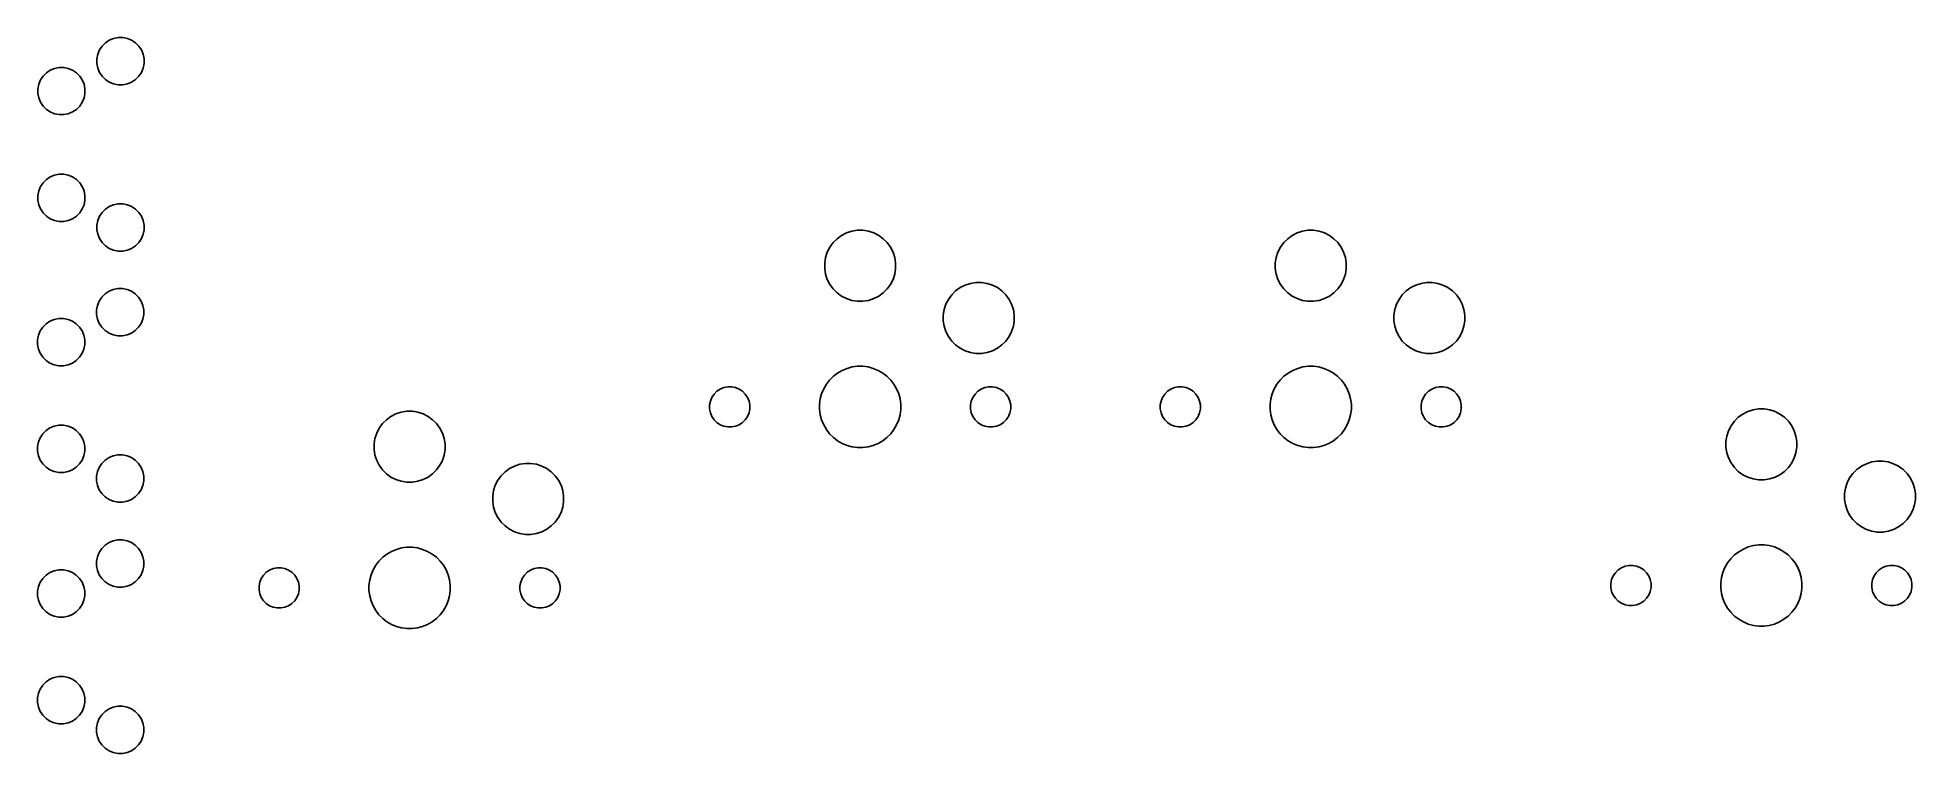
# Model space of a CAD drawing. Extents: x 166.5 to 245.7, y -101.9 to -71.7.
import ezdxf

# ---------------------------------------------------------------- set-up
doc = ezdxf.new("R2010")
doc.units = 0
doc.layers.add('BLACK', color=7, linetype='CONTINUOUS')

msp = doc.modelspace()

# ---------------------------------------------------------------- linework, layer by layer
at = {"layer": 'BLACK', "linetype": 'CONTINUOUS'}
for p, q in [((169.23699, -72.110607), (169.375607, -71.97199)), ((169.375607, -71.97199), (169.538603, -71.863079)), ((169.538603, -71.863079), (169.719715, -71.78806)), ((169.719715, -71.78806), (169.911983, -71.749815)), ((169.911983, -71.749815), (170.108017, -71.749815)), ((170.108017, -71.749815), (170.300285, -71.78806)), ((170.300285, -71.78806), (170.481397, -71.863079)), ((170.481397, -71.863079), (170.644393, -71.97199)), ((170.644393, -71.97199), (170.78301, -72.110607)), ((169.014815, -72.646983), (169.05306, -72.454715)), ((169.014815, -72.843017), (169.014815, -72.646983)), ((169.05306, -73.035285), (169.014815, -72.843017)), ((169.05306, -72.454715), (169.128079, -72.273603)), ((169.128079, -72.273603), (169.23699, -72.110607)), ((170.78301, -72.110607), (170.891921, -72.273603)), ((170.891921, -72.273603), (170.96694, -72.454715)), ((170.96694, -72.454715), (171.005185, -72.646983)), ((171.005185, -72.843017), (170.96694, -73.035285)), ((171.005185, -72.646983), (171.005185, -72.843017)), ((166.56306, -73.714715), (166.638079, -73.533603)), ((166.638079, -73.533603), (166.74699, -73.370607)), ((166.74699, -73.370607), (166.885607, -73.23199)), ((166.885607, -73.23199), (167.048603, -73.123079)), ((167.048603, -73.123079), (167.229715, -73.04806)), ((167.229715, -73.04806), (167.421983, -73.009815)), ((167.421983, -73.009815), (167.618017, -73.009815)), ((167.618017, -73.009815), (167.810285, -73.04806)), ((167.810285, -73.04806), (167.991397, -73.123079)), ((167.991397, -73.123079), (168.154393, -73.23199)), ((168.154393, -73.23199), (168.29301, -73.370607)), ((168.29301, -73.370607), (168.401921, -73.533603)), ((168.401921, -73.533603), (168.47694, -73.714715)), ((169.128079, -73.216397), (169.05306, -73.035285)), ((169.23699, -73.379393), (169.128079, -73.216397)), ((169.375607, -73.51801), (169.23699, -73.379393)), ((169.538603, -73.626921), (169.375607, -73.51801)), ((169.719715, -73.70194), (169.538603, -73.626921)), ((170.481397, -73.626921), (170.300285, -73.70194)), ((170.644393, -73.51801), (170.481397, -73.626921)), ((170.78301, -73.379393), (170.644393, -73.51801)), ((170.891921, -73.216397), (170.78301, -73.379393)), ((170.96694, -73.035285), (170.891921, -73.216397)), ((166.524815, -73.906983), (166.56306, -73.714715)), ((166.524815, -74.103017), (166.524815, -73.906983)), ((166.56306, -74.295285), (166.524815, -74.103017)), ((166.638079, -74.476397), (166.56306, -74.295285)), ((168.47694, -74.295285), (168.401921, -74.476397)), ((168.47694, -73.714715), (168.515185, -73.906983)), ((168.515185, -74.103017), (168.47694, -74.295285)), ((168.515185, -73.906983), (168.515185, -74.103017)), ((169.911983, -73.740185), (169.719715, -73.70194)), ((170.108017, -73.740185), (169.911983, -73.740185)), ((170.300285, -73.70194), (170.108017, -73.740185)), ((166.74699, -74.639393), (166.638079, -74.476397)), ((166.885607, -74.77801), (166.74699, -74.639393)), ((167.048603, -74.886921), (166.885607, -74.77801)), ((167.229715, -74.96194), (167.048603, -74.886921)), ((167.421983, -75.000185), (167.229715, -74.96194)), ((167.618017, -75.000185), (167.421983, -75.000185)), ((167.810285, -74.96194), (167.618017, -75.000185)), ((167.991397, -74.886921), (167.810285, -74.96194)), ((168.154393, -74.77801), (167.991397, -74.886921)), ((168.29301, -74.639393), (168.154393, -74.77801)), ((168.401921, -74.476397), (168.29301, -74.639393)), ((167.048603, -77.623079), (167.229715, -77.54806)), ((167.229715, -77.54806), (167.421983, -77.509815)), ((167.421983, -77.509815), (167.618017, -77.509815)), ((167.618017, -77.509815), (167.810285, -77.54806)), ((167.810285, -77.54806), (167.991397, -77.623079)), ((166.524815, -78.406983), (166.56306, -78.214715)), ((166.56306, -78.214715), (166.638079, -78.033603)), ((166.638079, -78.033603), (166.74699, -77.870607)), ((166.74699, -77.870607), (166.885607, -77.73199)), ((166.885607, -77.73199), (167.048603, -77.623079)), ((167.991397, -77.623079), (168.154393, -77.73199)), ((168.154393, -77.73199), (168.29301, -77.870607)), ((168.29301, -77.870607), (168.401921, -78.033603)), ((168.401921, -78.033603), (168.47694, -78.214715)), ((168.47694, -78.214715), (168.515185, -78.406983)), ((166.524815, -78.603017), (166.524815, -78.406983)), ((166.56306, -78.795285), (166.524815, -78.603017)), ((166.638079, -78.976397), (166.56306, -78.795285)), ((166.74699, -79.139393), (166.638079, -78.976397)), ((166.885607, -79.27801), (166.74699, -79.139393)), ((168.29301, -79.139393), (168.154393, -79.27801)), ((168.401921, -78.976397), (168.29301, -79.139393)), ((168.47694, -78.795285), (168.401921, -78.976397)), ((168.515185, -78.603017), (168.47694, -78.795285)), ((168.515185, -78.406983), (168.515185, -78.603017)), ((169.128079, -79.283603), (169.23699, -79.120607)), ((169.23699, -79.120607), (169.375607, -78.98199)), ((169.375607, -78.98199), (169.538603, -78.873079)), ((169.538603, -78.873079), (169.719715, -78.79806)), ((169.719715, -78.79806), (169.911983, -78.759815)), ((169.911983, -78.759815), (170.108017, -78.759815)), ((170.108017, -78.759815), (170.300285, -78.79806)), ((170.300285, -78.79806), (170.481397, -78.873079)), ((170.481397, -78.873079), (170.644393, -78.98199)), ((170.644393, -78.98199), (170.78301, -79.120607)), ((170.78301, -79.120607), (170.891921, -79.283603)), ((167.048603, -79.386921), (166.885607, -79.27801)), ((167.229715, -79.46194), (167.048603, -79.386921)), ((167.421983, -79.500185), (167.229715, -79.46194)), ((167.618017, -79.500185), (167.421983, -79.500185)), ((167.810285, -79.46194), (167.618017, -79.500185)), ((167.991397, -79.386921), (167.810285, -79.46194)), ((168.154393, -79.27801), (167.991397, -79.386921)), ((169.014815, -79.656983), (169.05306, -79.464715)), ((169.014815, -79.853017), (169.014815, -79.656983)), ((169.05306, -80.045285), (169.014815, -79.853017)), ((169.05306, -79.464715), (169.128079, -79.283603)), ((170.891921, -79.283603), (170.96694, -79.464715)), ((170.96694, -79.464715), (171.005185, -79.656983)), ((171.005185, -79.853017), (170.96694, -80.045285)), ((171.005185, -79.656983), (171.005185, -79.853017)), ((200.625975, -79.984181), (200.849832, -79.911445)), ((200.849832, -79.911445), (201.082311, -79.874624)), ((201.082311, -79.874624), (201.317689, -79.874624)), ((201.317689, -79.874624), (201.550168, -79.911445)), ((201.550168, -79.911445), (201.774025, -79.984181)), ((219.625975, -79.984181), (219.849832, -79.911445)), ((219.849832, -79.911445), (220.082311, -79.874624)), ((220.082311, -79.874624), (220.317689, -79.874624)), ((220.317689, -79.874624), (220.550168, -79.911445)), ((220.550168, -79.911445), (220.774025, -79.984181)), ((169.128079, -80.226397), (169.05306, -80.045285)), ((169.23699, -80.389393), (169.128079, -80.226397)), ((169.375607, -80.52801), (169.23699, -80.389393)), ((169.538603, -80.636921), (169.375607, -80.52801)), ((169.719715, -80.71194), (169.538603, -80.636921)), ((169.911983, -80.750185), (169.719715, -80.71194)), ((170.108017, -80.750185), (169.911983, -80.750185)), ((170.300285, -80.71194), (170.108017, -80.750185)), ((170.481397, -80.636921), (170.300285, -80.71194)), ((170.644393, -80.52801), (170.481397, -80.636921)), ((170.78301, -80.389393), (170.644393, -80.52801)), ((170.891921, -80.226397), (170.78301, -80.389393)), ((170.96694, -80.045285), (170.891921, -80.226397)), ((199.814181, -80.795975), (199.92104, -80.586252)), ((199.92104, -80.586252), (200.059391, -80.395828)), ((200.059391, -80.395828), (200.225828, -80.229391)), ((200.225828, -80.229391), (200.416252, -80.09104)), ((200.416252, -80.09104), (200.625975, -79.984181)), ((201.774025, -79.984181), (201.983748, -80.09104)), ((201.983748, -80.09104), (202.174172, -80.229391)), ((202.174172, -80.229391), (202.340609, -80.395828)), ((202.340609, -80.395828), (202.47896, -80.586252)), ((202.47896, -80.586252), (202.585819, -80.795975)), ((218.814181, -80.795975), (218.92104, -80.586252)), ((218.92104, -80.586252), (219.059391, -80.395828)), ((219.059391, -80.395828), (219.225828, -80.229391)), ((219.225828, -80.229391), (219.416252, -80.09104)), ((219.416252, -80.09104), (219.625975, -79.984181)), ((220.774025, -79.984181), (220.983748, -80.09104)), ((220.983748, -80.09104), (221.174172, -80.229391)), ((221.174172, -80.229391), (221.340609, -80.395828)), ((221.340609, -80.395828), (221.47896, -80.586252)), ((221.47896, -80.586252), (221.585819, -80.795975)), ((199.704624, -81.252311), (199.741445, -81.019832)), ((199.704624, -81.487689), (199.704624, -81.252311)), ((199.741445, -81.720168), (199.704624, -81.487689)), ((199.741445, -81.019832), (199.814181, -80.795975)), ((202.585819, -80.795975), (202.658555, -81.019832)), ((202.658555, -81.019832), (202.695376, -81.252311)), ((202.695376, -81.487689), (202.658555, -81.720168)), ((202.695376, -81.252311), (202.695376, -81.487689)), ((218.704624, -81.252311), (218.741445, -81.019832)), ((218.704624, -81.487689), (218.704624, -81.252311)), ((218.741445, -81.720168), (218.704624, -81.487689)), ((218.741445, -81.019832), (218.814181, -80.795975)), ((221.585819, -80.795975), (221.658555, -81.019832)), ((221.658555, -81.019832), (221.695376, -81.252311)), ((221.695376, -81.487689), (221.658555, -81.720168)), ((221.695376, -81.252311), (221.695376, -81.487689)), ((169.709715, -82.37306), (169.901983, -82.334815)), ((169.901983, -82.334815), (170.098017, -82.334815)), ((170.098017, -82.334815), (170.290285, -82.37306)), ((199.814181, -81.944025), (199.741445, -81.720168)), ((199.92104, -82.153748), (199.814181, -81.944025)), ((200.059391, -82.344172), (199.92104, -82.153748)), ((200.225828, -82.510609), (200.059391, -82.344172)), ((202.340609, -82.344172), (202.174172, -82.510609)), ((202.47896, -82.153748), (202.340609, -82.344172)), ((202.585819, -81.944025), (202.47896, -82.153748)), ((202.658555, -81.720168), (202.585819, -81.944025)), ((205.225828, -82.429391), (205.416252, -82.29104)), ((205.416252, -82.29104), (205.625975, -82.184181)), ((205.625975, -82.184181), (205.849832, -82.111445)), ((205.849832, -82.111445), (206.082311, -82.074624)), ((206.082311, -82.074624), (206.317689, -82.074624)), ((206.317689, -82.074624), (206.550168, -82.111445)), ((206.550168, -82.111445), (206.774025, -82.184181)), ((206.774025, -82.184181), (206.983748, -82.29104)), ((206.983748, -82.29104), (207.174172, -82.429391)), ((218.814181, -81.944025), (218.741445, -81.720168)), ((218.92104, -82.153748), (218.814181, -81.944025)), ((219.059391, -82.344172), (218.92104, -82.153748)), ((219.225828, -82.510609), (219.059391, -82.344172)), ((221.340609, -82.344172), (221.174172, -82.510609)), ((221.47896, -82.153748), (221.340609, -82.344172)), ((221.585819, -81.944025), (221.47896, -82.153748)), ((221.658555, -81.720168), (221.585819, -81.944025)), ((224.225828, -82.429391), (224.416252, -82.29104)), ((224.416252, -82.29104), (224.625975, -82.184181)), ((224.625975, -82.184181), (224.849832, -82.111445)), ((224.849832, -82.111445), (225.082311, -82.074624)), ((225.082311, -82.074624), (225.317689, -82.074624)), ((225.317689, -82.074624), (225.550168, -82.111445)), ((225.550168, -82.111445), (225.774025, -82.184181)), ((225.774025, -82.184181), (225.983748, -82.29104)), ((225.983748, -82.29104), (226.174172, -82.429391)), ((169.004815, -83.231983), (169.04306, -83.039715)), ((169.04306, -83.039715), (169.118079, -82.858603)), ((169.118079, -82.858603), (169.22699, -82.695607)), ((169.22699, -82.695607), (169.365607, -82.55699)), ((169.365607, -82.55699), (169.528603, -82.448079)), ((169.528603, -82.448079), (169.709715, -82.37306)), ((170.290285, -82.37306), (170.471397, -82.448079)), ((170.471397, -82.448079), (170.634393, -82.55699)), ((170.634393, -82.55699), (170.77301, -82.695607)), ((170.77301, -82.695607), (170.881921, -82.858603)), ((170.881921, -82.858603), (170.95694, -83.039715)), ((170.95694, -83.039715), (170.995185, -83.231983)), ((200.416252, -82.64896), (200.225828, -82.510609)), ((200.625975, -82.755819), (200.416252, -82.64896)), ((200.849832, -82.828555), (200.625975, -82.755819)), ((201.082311, -82.865376), (200.849832, -82.828555)), ((201.317689, -82.865376), (201.082311, -82.865376)), ((201.550168, -82.828555), (201.317689, -82.865376)), ((201.774025, -82.755819), (201.550168, -82.828555)), ((201.983748, -82.64896), (201.774025, -82.755819)), ((202.174172, -82.510609), (201.983748, -82.64896)), ((204.741445, -83.219832), (204.814181, -82.995975)), ((204.814181, -82.995975), (204.92104, -82.786252)), ((204.92104, -82.786252), (205.059391, -82.595828)), ((205.059391, -82.595828), (205.225828, -82.429391)), ((207.174172, -82.429391), (207.340609, -82.595828)), ((207.340609, -82.595828), (207.47896, -82.786252)), ((207.47896, -82.786252), (207.585819, -82.995975)), ((207.585819, -82.995975), (207.658555, -83.219832)), ((219.416252, -82.64896), (219.225828, -82.510609)), ((219.625975, -82.755819), (219.416252, -82.64896)), ((219.849832, -82.828555), (219.625975, -82.755819)), ((220.082311, -82.865376), (219.849832, -82.828555)), ((220.317689, -82.865376), (220.082311, -82.865376)), ((220.550168, -82.828555), (220.317689, -82.865376)), ((220.774025, -82.755819), (220.550168, -82.828555)), ((220.983748, -82.64896), (220.774025, -82.755819)), ((221.174172, -82.510609), (220.983748, -82.64896)), ((223.741445, -83.219832), (223.814181, -82.995975)), ((223.814181, -82.995975), (223.92104, -82.786252)), ((223.92104, -82.786252), (224.059391, -82.595828)), ((224.059391, -82.595828), (224.225828, -82.429391)), ((226.174172, -82.429391), (226.340609, -82.595828)), ((226.340609, -82.595828), (226.47896, -82.786252)), ((226.47896, -82.786252), (226.585819, -82.995975)), ((226.585819, -82.995975), (226.658555, -83.219832)), ((166.73699, -83.955607), (166.875607, -83.81699)), ((166.875607, -83.81699), (167.038603, -83.708079)), ((167.038603, -83.708079), (167.219715, -83.63306)), ((167.219715, -83.63306), (167.411983, -83.594815)), ((167.411983, -83.594815), (167.608017, -83.594815)), ((167.608017, -83.594815), (167.800285, -83.63306)), ((167.800285, -83.63306), (167.981397, -83.708079)), ((167.981397, -83.708079), (168.144393, -83.81699)), ((168.144393, -83.81699), (168.28301, -83.955607)), ((169.004815, -83.428017), (169.004815, -83.231983)), ((169.04306, -83.620285), (169.004815, -83.428017)), ((169.118079, -83.801397), (169.04306, -83.620285)), ((169.22699, -83.964393), (169.118079, -83.801397)), ((170.881921, -83.801397), (170.77301, -83.964393)), ((170.95694, -83.620285), (170.881921, -83.801397)), ((170.995185, -83.428017), (170.95694, -83.620285)), ((170.995185, -83.231983), (170.995185, -83.428017)), ((204.704624, -83.452311), (204.741445, -83.219832)), ((204.704624, -83.687689), (204.704624, -83.452311)), ((204.741445, -83.920168), (204.704624, -83.687689)), ((204.814181, -84.144025), (204.741445, -83.920168)), ((207.658555, -83.920168), (207.585819, -84.144025)), ((207.658555, -83.219832), (207.695376, -83.452311)), ((207.695376, -83.687689), (207.658555, -83.920168)), ((207.695376, -83.452311), (207.695376, -83.687689)), ((223.704624, -83.452311), (223.741445, -83.219832)), ((223.704624, -83.687689), (223.704624, -83.452311)), ((223.741445, -83.920168), (223.704624, -83.687689)), ((223.814181, -84.144025), (223.741445, -83.920168)), ((226.658555, -83.920168), (226.585819, -84.144025)), ((226.658555, -83.219832), (226.695376, -83.452311)), ((226.695376, -83.687689), (226.658555, -83.920168)), ((226.695376, -83.452311), (226.695376, -83.687689)), ((166.514815, -84.491983), (166.55306, -84.299715)), ((166.514815, -84.688017), (166.514815, -84.491983)), ((166.55306, -84.880285), (166.514815, -84.688017)), ((166.55306, -84.299715), (166.628079, -84.118603)), ((166.628079, -84.118603), (166.73699, -83.955607)), ((168.28301, -83.955607), (168.391921, -84.118603)), ((168.391921, -84.118603), (168.46694, -84.299715)), ((168.46694, -84.299715), (168.505185, -84.491983)), ((168.505185, -84.688017), (168.46694, -84.880285)), ((168.505185, -84.491983), (168.505185, -84.688017)), ((169.365607, -84.10301), (169.22699, -83.964393)), ((169.528603, -84.211921), (169.365607, -84.10301)), ((169.709715, -84.28694), (169.528603, -84.211921)), ((169.901983, -84.325185), (169.709715, -84.28694)), ((170.098017, -84.325185), (169.901983, -84.325185)), ((170.290285, -84.28694), (170.098017, -84.325185)), ((170.471397, -84.211921), (170.290285, -84.28694)), ((170.634393, -84.10301), (170.471397, -84.211921)), ((170.77301, -83.964393), (170.634393, -84.10301)), ((204.92104, -84.353748), (204.814181, -84.144025)), ((205.059391, -84.544172), (204.92104, -84.353748)), ((205.225828, -84.710609), (205.059391, -84.544172)), ((205.416252, -84.84896), (205.225828, -84.710609)), ((207.174172, -84.710609), (206.983748, -84.84896)), ((207.340609, -84.544172), (207.174172, -84.710609)), ((207.47896, -84.353748), (207.340609, -84.544172)), ((207.585819, -84.144025), (207.47896, -84.353748)), ((223.92104, -84.353748), (223.814181, -84.144025)), ((224.059391, -84.544172), (223.92104, -84.353748)), ((224.225828, -84.710609), (224.059391, -84.544172)), ((224.416252, -84.84896), (224.225828, -84.710609)), ((226.174172, -84.710609), (225.983748, -84.84896)), ((226.340609, -84.544172), (226.174172, -84.710609)), ((226.47896, -84.353748), (226.340609, -84.544172)), ((226.585819, -84.144025), (226.47896, -84.353748)), ((166.628079, -85.061397), (166.55306, -84.880285)), ((166.73699, -85.224393), (166.628079, -85.061397)), ((166.875607, -85.36301), (166.73699, -85.224393)), ((167.038603, -85.471921), (166.875607, -85.36301)), ((167.219715, -85.54694), (167.038603, -85.471921)), ((167.981397, -85.471921), (167.800285, -85.54694)), ((168.144393, -85.36301), (167.981397, -85.471921)), ((168.28301, -85.224393), (168.144393, -85.36301)), ((168.391921, -85.061397), (168.28301, -85.224393)), ((168.46694, -84.880285), (168.391921, -85.061397)), ((205.625975, -84.955819), (205.416252, -84.84896)), ((205.849832, -85.028555), (205.625975, -84.955819)), ((206.082311, -85.065376), (205.849832, -85.028555)), ((206.317689, -85.065376), (206.082311, -85.065376)), ((206.550168, -85.028555), (206.317689, -85.065376)), ((206.774025, -84.955819), (206.550168, -85.028555)), ((206.983748, -84.84896), (206.774025, -84.955819)), ((224.625975, -84.955819), (224.416252, -84.84896)), ((224.849832, -85.028555), (224.625975, -84.955819)), ((225.082311, -85.065376), (224.849832, -85.028555)), ((225.317689, -85.065376), (225.082311, -85.065376)), ((225.550168, -85.028555), (225.317689, -85.065376)), ((225.774025, -84.955819), (225.550168, -85.028555)), ((225.983748, -84.84896), (225.774025, -84.955819)), ((167.411983, -85.585185), (167.219715, -85.54694)), ((167.608017, -85.585185), (167.411983, -85.585185)), ((167.800285, -85.54694), (167.608017, -85.585185)), ((199.774445, -86.367475), (199.910971, -86.189552)), ((199.910971, -86.189552), (200.069552, -86.030971)), ((200.069552, -86.030971), (200.247475, -85.894445)), ((200.247475, -85.894445), (200.441696, -85.782312)), ((200.441696, -85.782312), (200.648892, -85.696488)), ((200.648892, -85.696488), (200.865518, -85.638444)), ((200.865518, -85.638444), (201.087866, -85.609171)), ((201.087866, -85.609171), (201.312134, -85.609171)), ((201.312134, -85.609171), (201.534482, -85.638444)), ((201.534482, -85.638444), (201.751108, -85.696488)), ((201.751108, -85.696488), (201.958304, -85.782312)), ((201.958304, -85.782312), (202.152525, -85.894445)), ((202.152525, -85.894445), (202.330448, -86.030971)), ((202.330448, -86.030971), (202.489029, -86.189552)), ((202.489029, -86.189552), (202.625555, -86.367475)), ((218.774445, -86.367475), (218.910971, -86.189552)), ((218.910971, -86.189552), (219.069552, -86.030971)), ((219.069552, -86.030971), (219.247475, -85.894445)), ((219.247475, -85.894445), (219.441696, -85.782312)), ((219.441696, -85.782312), (219.648892, -85.696488)), ((219.648892, -85.696488), (219.865518, -85.638444)), ((219.865518, -85.638444), (220.087866, -85.609171)), ((220.087866, -85.609171), (220.312134, -85.609171)), ((220.312134, -85.609171), (220.534482, -85.638444)), ((220.534482, -85.638444), (220.751108, -85.696488)), ((220.751108, -85.696488), (220.958304, -85.782312)), ((220.958304, -85.782312), (221.152525, -85.894445)), ((221.152525, -85.894445), (221.330448, -86.030971)), ((221.330448, -86.030971), (221.489029, -86.189552)), ((221.489029, -86.189552), (221.625555, -86.367475)), ((194.853197, -87.236597), (194.885739, -87.072997)), ((194.885739, -87.072997), (194.949573, -86.918889)), ((194.949573, -86.918889), (195.042245, -86.780195)), ((195.042245, -86.780195), (195.160195, -86.662245)), ((195.160195, -86.662245), (195.298889, -86.569573)), ((195.298889, -86.569573), (195.452997, -86.505739)), ((195.452997, -86.505739), (195.616597, -86.473197)), ((195.616597, -86.473197), (195.783403, -86.473197)), ((195.783403, -86.473197), (195.947003, -86.505739)), ((195.947003, -86.505739), (196.101111, -86.569573)), ((196.101111, -86.569573), (196.239805, -86.662245)), ((196.239805, -86.662245), (196.357755, -86.780195)), ((196.357755, -86.780195), (196.450427, -86.918889)), ((196.450427, -86.918889), (196.514261, -87.072997)), ((196.514261, -87.072997), (196.546803, -87.236597)), ((199.489171, -87.207866), (199.518444, -86.985518)), ((199.518444, -86.985518), (199.576488, -86.768892)), ((199.576488, -86.768892), (199.662312, -86.561696)), ((199.662312, -86.561696), (199.774445, -86.367475)), ((202.625555, -86.367475), (202.737688, -86.561696)), ((202.737688, -86.561696), (202.823512, -86.768892)), ((202.823512, -86.768892), (202.881556, -86.985518)), ((202.881556, -86.985518), (202.910829, -87.207866)), ((205.853197, -87.236597), (205.885739, -87.072997)), ((205.885739, -87.072997), (205.949573, -86.918889)), ((205.949573, -86.918889), (206.042245, -86.780195)), ((206.042245, -86.780195), (206.160195, -86.662245)), ((206.160195, -86.662245), (206.298889, -86.569573)), ((206.298889, -86.569573), (206.452997, -86.505739)), ((206.452997, -86.505739), (206.616597, -86.473197)), ((206.616597, -86.473197), (206.783403, -86.473197)), ((206.783403, -86.473197), (206.947003, -86.505739)), ((206.947003, -86.505739), (207.101111, -86.569573)), ((207.101111, -86.569573), (207.239805, -86.662245)), ((207.239805, -86.662245), (207.357755, -86.780195)), ((207.357755, -86.780195), (207.450427, -86.918889)), ((207.450427, -86.918889), (207.514261, -87.072997)), ((207.514261, -87.072997), (207.546803, -87.236597)), ((213.853197, -87.236597), (213.885739, -87.072997)), ((213.885739, -87.072997), (213.949573, -86.918889)), ((213.949573, -86.918889), (214.042245, -86.780195)), ((214.042245, -86.780195), (214.160195, -86.662245)), ((214.160195, -86.662245), (214.298889, -86.569573)), ((214.298889, -86.569573), (214.452997, -86.505739)), ((214.452997, -86.505739), (214.616597, -86.473197)), ((214.616597, -86.473197), (214.783403, -86.473197)), ((214.783403, -86.473197), (214.947003, -86.505739)), ((214.947003, -86.505739), (215.101111, -86.569573)), ((215.101111, -86.569573), (215.239805, -86.662245)), ((215.239805, -86.662245), (215.357755, -86.780195)), ((215.357755, -86.780195), (215.450427, -86.918889)), ((215.450427, -86.918889), (215.514261, -87.072997)), ((215.514261, -87.072997), (215.546803, -87.236597)), ((218.489171, -87.207866), (218.518444, -86.985518)), ((218.518444, -86.985518), (218.576488, -86.768892)), ((218.576488, -86.768892), (218.662312, -86.561696)), ((218.662312, -86.561696), (218.774445, -86.367475)), ((221.625555, -86.367475), (221.737688, -86.561696)), ((221.737688, -86.561696), (221.823512, -86.768892)), ((221.823512, -86.768892), (221.881556, -86.985518)), ((221.881556, -86.985518), (221.910829, -87.207866)), ((224.853197, -87.236597), (224.885739, -87.072997)), ((224.885739, -87.072997), (224.949573, -86.918889)), ((224.949573, -86.918889), (225.042245, -86.780195)), ((225.042245, -86.780195), (225.160195, -86.662245)), ((225.160195, -86.662245), (225.298889, -86.569573)), ((225.298889, -86.569573), (225.452997, -86.505739)), ((225.452997, -86.505739), (225.616597, -86.473197)), ((225.616597, -86.473197), (225.783403, -86.473197)), ((225.783403, -86.473197), (225.947003, -86.505739)), ((225.947003, -86.505739), (226.101111, -86.569573)), ((226.101111, -86.569573), (226.239805, -86.662245)), ((226.239805, -86.662245), (226.357755, -86.780195)), ((226.357755, -86.780195), (226.450427, -86.918889)), ((226.450427, -86.918889), (226.514261, -87.072997)), ((226.514261, -87.072997), (226.546803, -87.236597)), ((181.059391, -88.025828), (181.225828, -87.859391)), ((181.225828, -87.859391), (181.416252, -87.72104)), ((181.416252, -87.72104), (181.625975, -87.614181)), ((181.625975, -87.614181), (181.849832, -87.541445)), ((181.849832, -87.541445), (182.082311, -87.504624)), ((182.082311, -87.504624), (182.317689, -87.504624)), ((182.317689, -87.504624), (182.550168, -87.541445)), ((182.550168, -87.541445), (182.774025, -87.614181)), ((182.774025, -87.614181), (182.983748, -87.72104)), ((182.983748, -87.72104), (183.174172, -87.859391)), ((183.174172, -87.859391), (183.340609, -88.025828)), ((194.853197, -87.403403), (194.853197, -87.236597)), ((194.885739, -87.567003), (194.853197, -87.403403)), ((194.949573, -87.721111), (194.885739, -87.567003)), ((195.042245, -87.859805), (194.949573, -87.721111)), ((195.160195, -87.977755), (195.042245, -87.859805)), ((196.357755, -87.859805), (196.239805, -87.977755)), ((196.450427, -87.721111), (196.357755, -87.859805)), ((196.514261, -87.567003), (196.450427, -87.721111)), ((196.546803, -87.403403), (196.514261, -87.567003)), ((196.546803, -87.236597), (196.546803, -87.403403)), ((199.489171, -87.432134), (199.489171, -87.207866)), ((199.518444, -87.654482), (199.489171, -87.432134)), ((199.576488, -87.871108), (199.518444, -87.654482)), ((199.662312, -88.078304), (199.576488, -87.871108)), ((202.823512, -87.871108), (202.737688, -88.078304)), ((202.881556, -87.654482), (202.823512, -87.871108)), ((202.910829, -87.432134), (202.881556, -87.654482)), ((202.910829, -87.207866), (202.910829, -87.432134)), ((205.853197, -87.403403), (205.853197, -87.236597)), ((205.885739, -87.567003), (205.853197, -87.403403)), ((205.949573, -87.721111), (205.885739, -87.567003)), ((206.042245, -87.859805), (205.949573, -87.721111)), ((206.160195, -87.977755), (206.042245, -87.859805)), ((207.357755, -87.859805), (207.239805, -87.977755)), ((207.450427, -87.721111), (207.357755, -87.859805)), ((207.514261, -87.567003), (207.450427, -87.721111)), ((207.546803, -87.403403), (207.514261, -87.567003)), ((207.546803, -87.236597), (207.546803, -87.403403)), ((213.853197, -87.403403), (213.853197, -87.236597)), ((213.885739, -87.567003), (213.853197, -87.403403)), ((213.949573, -87.721111), (213.885739, -87.567003)), ((214.042245, -87.859805), (213.949573, -87.721111)), ((214.160195, -87.977755), (214.042245, -87.859805)), ((215.357755, -87.859805), (215.239805, -87.977755)), ((215.450427, -87.721111), (215.357755, -87.859805)), ((215.514261, -87.567003), (215.450427, -87.721111)), ((215.546803, -87.403403), (215.514261, -87.567003)), ((215.546803, -87.236597), (215.546803, -87.403403)), ((218.489171, -87.432134), (218.489171, -87.207866)), ((218.518444, -87.654482), (218.489171, -87.432134)), ((218.576488, -87.871108), (218.518444, -87.654482)), ((218.662312, -88.078304), (218.576488, -87.871108)), ((221.823512, -87.871108), (221.737688, -88.078304)), ((221.881556, -87.654482), (221.823512, -87.871108)), ((221.910829, -87.432134), (221.881556, -87.654482)), ((221.910829, -87.207866), (221.910829, -87.432134)), ((224.853197, -87.403403), (224.853197, -87.236597)), ((224.885739, -87.567003), (224.853197, -87.403403)), ((224.949573, -87.721111), (224.885739, -87.567003)), ((225.042245, -87.859805), (224.949573, -87.721111)), ((225.160195, -87.977755), (225.042245, -87.859805)), ((226.357755, -87.859805), (226.239805, -87.977755)), ((226.450427, -87.721111), (226.357755, -87.859805)), ((226.514261, -87.567003), (226.450427, -87.721111)), ((226.546803, -87.403403), (226.514261, -87.567003)), ((226.546803, -87.236597), (226.546803, -87.403403)), ((238.059391, -87.925828), (238.225828, -87.759391)), ((238.225828, -87.759391), (238.416252, -87.62104)), ((238.416252, -87.62104), (238.625975, -87.514181)), ((238.625975, -87.514181), (238.849832, -87.441445)), ((238.849832, -87.441445), (239.082311, -87.404624)), ((239.082311, -87.404624), (239.317689, -87.404624)), ((239.317689, -87.404624), (239.550168, -87.441445)), ((239.550168, -87.441445), (239.774025, -87.514181)), ((239.774025, -87.514181), (239.983748, -87.62104)), ((239.983748, -87.62104), (240.174172, -87.759391)), ((240.174172, -87.759391), (240.340609, -87.925828)), ((166.55306, -88.799715), (166.628079, -88.618603)), ((166.628079, -88.618603), (166.73699, -88.455607)), ((166.73699, -88.455607), (166.875607, -88.31699)), ((166.875607, -88.31699), (167.038603, -88.208079)), ((167.038603, -88.208079), (167.219715, -88.13306)), ((167.219715, -88.13306), (167.411983, -88.094815)), ((167.411983, -88.094815), (167.608017, -88.094815)), ((167.608017, -88.094815), (167.800285, -88.13306)), ((167.800285, -88.13306), (167.981397, -88.208079)), ((167.981397, -88.208079), (168.144393, -88.31699)), ((168.144393, -88.31699), (168.28301, -88.455607)), ((168.28301, -88.455607), (168.391921, -88.618603)), ((168.391921, -88.618603), (168.46694, -88.799715)), ((180.704624, -88.882311), (180.741445, -88.649832)), ((180.741445, -88.649832), (180.814181, -88.425975)), ((180.814181, -88.425975), (180.92104, -88.216252)), ((180.92104, -88.216252), (181.059391, -88.025828)), ((183.340609, -88.025828), (183.47896, -88.216252)), ((183.47896, -88.216252), (183.585819, -88.425975)), ((183.585819, -88.425975), (183.658555, -88.649832)), ((183.658555, -88.649832), (183.695376, -88.882311)), ((195.298889, -88.070427), (195.160195, -87.977755)), ((195.452997, -88.134261), (195.298889, -88.070427)), ((195.616597, -88.166803), (195.452997, -88.134261)), ((195.783403, -88.166803), (195.616597, -88.166803)), ((195.947003, -88.134261), (195.783403, -88.166803)), ((196.101111, -88.070427), (195.947003, -88.134261)), ((196.239805, -87.977755), (196.101111, -88.070427)), ((199.774445, -88.272525), (199.662312, -88.078304)), ((199.910971, -88.450448), (199.774445, -88.272525)), ((200.069552, -88.609029), (199.910971, -88.450448)), ((200.247475, -88.745555), (200.069552, -88.609029)), ((202.330448, -88.609029), (202.152525, -88.745555)), ((202.489029, -88.450448), (202.330448, -88.609029)), ((202.625555, -88.272525), (202.489029, -88.450448)), ((202.737688, -88.078304), (202.625555, -88.272525)), ((206.298889, -88.070427), (206.160195, -87.977755)), ((206.452997, -88.134261), (206.298889, -88.070427)), ((206.616597, -88.166803), (206.452997, -88.134261)), ((206.783403, -88.166803), (206.616597, -88.166803)), ((206.947003, -88.134261), (206.783403, -88.166803)), ((207.101111, -88.070427), (206.947003, -88.134261)), ((207.239805, -87.977755), (207.101111, -88.070427)), ((214.298889, -88.070427), (214.160195, -87.977755)), ((214.452997, -88.134261), (214.298889, -88.070427)), ((214.616597, -88.166803), (214.452997, -88.134261)), ((214.783403, -88.166803), (214.616597, -88.166803)), ((214.947003, -88.134261), (214.783403, -88.166803)), ((215.101111, -88.070427), (214.947003, -88.134261)), ((215.239805, -87.977755), (215.101111, -88.070427)), ((218.774445, -88.272525), (218.662312, -88.078304)), ((218.910971, -88.450448), (218.774445, -88.272525)), ((219.069552, -88.609029), (218.910971, -88.450448)), ((219.247475, -88.745555), (219.069552, -88.609029)), ((221.330448, -88.609029), (221.152525, -88.745555)), ((221.489029, -88.450448), (221.330448, -88.609029)), ((221.625555, -88.272525), (221.489029, -88.450448)), ((221.737688, -88.078304), (221.625555, -88.272525)), ((225.298889, -88.070427), (225.160195, -87.977755)), ((225.452997, -88.134261), (225.298889, -88.070427)), ((225.616597, -88.166803), (225.452997, -88.134261)), ((225.783403, -88.166803), (225.616597, -88.166803)), ((225.947003, -88.134261), (225.783403, -88.166803)), ((226.101111, -88.070427), (225.947003, -88.134261)), ((226.239805, -87.977755), (226.101111, -88.070427)), ((237.704624, -88.782311), (237.741445, -88.549832)), ((237.741445, -88.549832), (237.814181, -88.325975)), ((237.814181, -88.325975), (237.92104, -88.116252)), ((237.92104, -88.116252), (238.059391, -87.925828)), ((240.340609, -87.925828), (240.47896, -88.116252)), ((240.47896, -88.116252), (240.585819, -88.325975)), ((240.585819, -88.325975), (240.658555, -88.549832)), ((240.658555, -88.549832), (240.695376, -88.782311)), ((166.514815, -88.991983), (166.55306, -88.799715)), ((166.514815, -89.188017), (166.514815, -88.991983)), ((166.55306, -89.380285), (166.514815, -89.188017)), ((166.628079, -89.561397), (166.55306, -89.380285)), ((168.46694, -89.380285), (168.391921, -89.561397)), ((168.46694, -88.799715), (168.505185, -88.991983)), ((168.505185, -89.188017), (168.46694, -89.380285)), ((168.505185, -88.991983), (168.505185, -89.188017)), ((169.365607, -89.56699), (169.528603, -89.458079)), ((169.528603, -89.458079), (169.709715, -89.38306)), ((169.709715, -89.38306), (169.901983, -89.344815)), ((169.901983, -89.344815), (170.098017, -89.344815)), ((170.098017, -89.344815), (170.290285, -89.38306)), ((170.290285, -89.38306), (170.471397, -89.458079)), ((170.471397, -89.458079), (170.634393, -89.56699)), ((180.704624, -89.117689), (180.704624, -88.882311)), ((180.741445, -89.350168), (180.704624, -89.117689)), ((180.814181, -89.574025), (180.741445, -89.350168)), ((183.658555, -89.350168), (183.585819, -89.574025)), ((183.695376, -89.117689), (183.658555, -89.350168)), ((183.695376, -88.882311), (183.695376, -89.117689)), ((200.441696, -88.857688), (200.247475, -88.745555)), ((200.648892, -88.943512), (200.441696, -88.857688)), ((200.865518, -89.001556), (200.648892, -88.943512)), ((201.087866, -89.030829), (200.865518, -89.001556)), ((201.312134, -89.030829), (201.087866, -89.030829)), ((201.534482, -89.001556), (201.312134, -89.030829)), ((201.751108, -88.943512), (201.534482, -89.001556)), ((201.958304, -88.857688), (201.751108, -88.943512)), ((202.152525, -88.745555), (201.958304, -88.857688)), ((219.441696, -88.857688), (219.247475, -88.745555)), ((219.648892, -88.943512), (219.441696, -88.857688)), ((219.865518, -89.001556), (219.648892, -88.943512)), ((220.087866, -89.030829), (219.865518, -89.001556)), ((220.312134, -89.030829), (220.087866, -89.030829)), ((220.534482, -89.001556), (220.312134, -89.030829)), ((220.751108, -88.943512), (220.534482, -89.001556)), ((220.958304, -88.857688), (220.751108, -88.943512)), ((221.152525, -88.745555), (220.958304, -88.857688)), ((237.704624, -89.017689), (237.704624, -88.782311)), ((237.741445, -89.250168), (237.704624, -89.017689)), ((237.814181, -89.474025), (237.741445, -89.250168)), ((237.92104, -89.683748), (237.814181, -89.474025)), ((240.585819, -89.474025), (240.47896, -89.683748)), ((240.658555, -89.250168), (240.585819, -89.474025)), ((240.695376, -89.017689), (240.658555, -89.250168)), ((240.695376, -88.782311), (240.695376, -89.017689)), ((166.73699, -89.724393), (166.628079, -89.561397)), ((166.875607, -89.86301), (166.73699, -89.724393)), ((167.038603, -89.971921), (166.875607, -89.86301)), ((167.219715, -90.04694), (167.038603, -89.971921)), ((167.411983, -90.085185), (167.219715, -90.04694)), ((167.608017, -90.085185), (167.411983, -90.085185)), ((167.800285, -90.04694), (167.608017, -90.085185)), ((167.981397, -89.971921), (167.800285, -90.04694)), ((168.144393, -89.86301), (167.981397, -89.971921)), ((168.28301, -89.724393), (168.144393, -89.86301)), ((168.391921, -89.561397), (168.28301, -89.724393)), ((169.004815, -90.241983), (169.04306, -90.049715)), ((169.004815, -90.438017), (169.004815, -90.241983)), ((169.04306, -90.049715), (169.118079, -89.868603)), ((169.118079, -89.868603), (169.22699, -89.705607)), ((169.22699, -89.705607), (169.365607, -89.56699)), ((170.634393, -89.56699), (170.77301, -89.705607)), ((170.77301, -89.705607), (170.881921, -89.868603)), ((170.881921, -89.868603), (170.95694, -90.049715)), ((170.95694, -90.049715), (170.995185, -90.241983)), ((170.995185, -90.241983), (170.995185, -90.438017)), ((180.92104, -89.783748), (180.814181, -89.574025)), ((181.059391, -89.974172), (180.92104, -89.783748)), ((181.225828, -90.140609), (181.059391, -89.974172)), ((181.416252, -90.27896), (181.225828, -90.140609)), ((183.174172, -90.140609), (182.983748, -90.27896)), ((183.340609, -89.974172), (183.174172, -90.140609)), ((183.47896, -89.783748), (183.340609, -89.974172)), ((183.585819, -89.574025), (183.47896, -89.783748)), ((185.92104, -90.416252), (186.059391, -90.225828)), ((186.059391, -90.225828), (186.225828, -90.059391)), ((186.225828, -90.059391), (186.416252, -89.92104)), ((186.416252, -89.92104), (186.625975, -89.814181)), ((186.625975, -89.814181), (186.849832, -89.741445)), ((186.849832, -89.741445), (187.082311, -89.704624)), ((187.082311, -89.704624), (187.317689, -89.704624)), ((187.317689, -89.704624), (187.550168, -89.741445)), ((187.550168, -89.741445), (187.774025, -89.814181)), ((187.774025, -89.814181), (187.983748, -89.92104)), ((187.983748, -89.92104), (188.174172, -90.059391)), ((188.174172, -90.059391), (188.340609, -90.225828)), ((188.340609, -90.225828), (188.47896, -90.416252)), ((238.059391, -89.874172), (237.92104, -89.683748)), ((238.225828, -90.040609), (238.059391, -89.874172)), ((238.416252, -90.17896), (238.225828, -90.040609)), ((238.625975, -90.285819), (238.416252, -90.17896)), ((239.983748, -90.17896), (239.774025, -90.285819)), ((240.174172, -90.040609), (239.983748, -90.17896)), ((240.340609, -89.874172), (240.174172, -90.040609)), ((240.47896, -89.683748), (240.340609, -89.874172)), ((242.92104, -90.316252), (243.059391, -90.125828)), ((243.059391, -90.125828), (243.225828, -89.959391)), ((243.225828, -89.959391), (243.416252, -89.82104)), ((243.416252, -89.82104), (243.625975, -89.714181)), ((243.625975, -89.714181), (243.849832, -89.641445)), ((243.849832, -89.641445), (244.082311, -89.604624)), ((244.082311, -89.604624), (244.317689, -89.604624)), ((244.317689, -89.604624), (244.550168, -89.641445)), ((244.550168, -89.641445), (244.774025, -89.714181)), ((244.774025, -89.714181), (244.983748, -89.82104)), ((244.983748, -89.82104), (245.174172, -89.959391)), ((245.174172, -89.959391), (245.340609, -90.125828)), ((245.340609, -90.125828), (245.47896, -90.316252)), ((169.04306, -90.630285), (169.004815, -90.438017)), ((169.118079, -90.811397), (169.04306, -90.630285)), ((169.22699, -90.974393), (169.118079, -90.811397)), ((169.365607, -91.11301), (169.22699, -90.974393)), ((170.77301, -90.974393), (170.634393, -91.11301)), ((170.881921, -90.811397), (170.77301, -90.974393)), ((170.95694, -90.630285), (170.881921, -90.811397)), ((170.995185, -90.438017), (170.95694, -90.630285)), ((181.625975, -90.385819), (181.416252, -90.27896)), ((181.849832, -90.458555), (181.625975, -90.385819)), ((182.082311, -90.495376), (181.849832, -90.458555)), ((182.317689, -90.495376), (182.082311, -90.495376)), ((182.550168, -90.458555), (182.317689, -90.495376)), ((182.774025, -90.385819), (182.550168, -90.458555)), ((182.983748, -90.27896), (182.774025, -90.385819)), ((185.704624, -91.082311), (185.741445, -90.849832)), ((185.741445, -90.849832), (185.814181, -90.625975)), ((185.814181, -90.625975), (185.92104, -90.416252)), ((188.47896, -90.416252), (188.585819, -90.625975)), ((188.585819, -90.625975), (188.658555, -90.849832)), ((188.658555, -90.849832), (188.695376, -91.082311)), ((238.849832, -90.358555), (238.625975, -90.285819)), ((239.082311, -90.395376), (238.849832, -90.358555)), ((239.317689, -90.395376), (239.082311, -90.395376)), ((239.550168, -90.358555), (239.317689, -90.395376)), ((239.774025, -90.285819), (239.550168, -90.358555)), ((242.704624, -90.982311), (242.741445, -90.749832)), ((242.704624, -91.217689), (242.704624, -90.982311)), ((242.741445, -90.749832), (242.814181, -90.525975)), ((242.814181, -90.525975), (242.92104, -90.316252)), ((245.47896, -90.316252), (245.585819, -90.525975)), ((245.585819, -90.525975), (245.658555, -90.749832)), ((245.658555, -90.749832), (245.695376, -90.982311)), ((245.695376, -90.982311), (245.695376, -91.217689)), ((169.528603, -91.221921), (169.365607, -91.11301)), ((169.709715, -91.29694), (169.528603, -91.221921)), ((169.901983, -91.335185), (169.709715, -91.29694)), ((170.098017, -91.335185), (169.901983, -91.335185)), ((170.290285, -91.29694), (170.098017, -91.335185)), ((170.471397, -91.221921), (170.290285, -91.29694)), ((170.634393, -91.11301), (170.471397, -91.221921)), ((185.704624, -91.317689), (185.704624, -91.082311)), ((185.741445, -91.550168), (185.704624, -91.317689)), ((185.814181, -91.774025), (185.741445, -91.550168)), ((185.92104, -91.983748), (185.814181, -91.774025)), ((188.585819, -91.774025), (188.47896, -91.983748)), ((188.658555, -91.550168), (188.585819, -91.774025)), ((188.695376, -91.317689), (188.658555, -91.550168)), ((188.695376, -91.082311), (188.695376, -91.317689)), ((242.741445, -91.450168), (242.704624, -91.217689)), ((242.814181, -91.674025), (242.741445, -91.450168)), ((242.92104, -91.883748), (242.814181, -91.674025)), ((245.585819, -91.674025), (245.47896, -91.883748)), ((245.658555, -91.450168), (245.585819, -91.674025)), ((245.695376, -91.217689), (245.658555, -91.450168)), ((186.059391, -92.174172), (185.92104, -91.983748)), ((186.225828, -92.340609), (186.059391, -92.174172)), ((186.416252, -92.47896), (186.225828, -92.340609)), ((186.625975, -92.585819), (186.416252, -92.47896)), ((186.849832, -92.658555), (186.625975, -92.585819)), ((187.774025, -92.585819), (187.550168, -92.658555)), ((187.983748, -92.47896), (187.774025, -92.585819)), ((188.174172, -92.340609), (187.983748, -92.47896)), ((188.340609, -92.174172), (188.174172, -92.340609)), ((188.47896, -91.983748), (188.340609, -92.174172)), ((243.059391, -92.074172), (242.92104, -91.883748)), ((243.225828, -92.240609), (243.059391, -92.074172)), ((243.416252, -92.37896), (243.225828, -92.240609)), ((243.625975, -92.485819), (243.416252, -92.37896)), ((243.849832, -92.558555), (243.625975, -92.485819)), ((244.082311, -92.595376), (243.849832, -92.558555)), ((244.317689, -92.595376), (244.082311, -92.595376)), ((244.550168, -92.558555), (244.317689, -92.595376)), ((244.774025, -92.485819), (244.550168, -92.558555)), ((244.983748, -92.37896), (244.774025, -92.485819)), ((245.174172, -92.240609), (244.983748, -92.37896)), ((245.340609, -92.074172), (245.174172, -92.240609)), ((245.47896, -91.883748), (245.340609, -92.074172)), ((169.118079, -93.453603), (169.22699, -93.290607)), ((169.22699, -93.290607), (169.365607, -93.15199)), ((169.365607, -93.15199), (169.528603, -93.043079)), ((169.528603, -93.043079), (169.709715, -92.96806)), ((169.709715, -92.96806), (169.901983, -92.929815)), ((169.901983, -92.929815), (170.098017, -92.929815)), ((170.098017, -92.929815), (170.290285, -92.96806)), ((170.290285, -92.96806), (170.471397, -93.043079)), ((170.471397, -93.043079), (170.634393, -93.15199)), ((170.634393, -93.15199), (170.77301, -93.290607)), ((170.77301, -93.290607), (170.881921, -93.453603)), ((181.247475, -93.524445), (181.441696, -93.412312)), ((181.441696, -93.412312), (181.648892, -93.326488)), ((181.648892, -93.326488), (181.865518, -93.268444)), ((181.865518, -93.268444), (182.087866, -93.239171)), ((182.087866, -93.239171), (182.312134, -93.239171)), ((182.312134, -93.239171), (182.534482, -93.268444)), ((182.534482, -93.268444), (182.751108, -93.326488)), ((182.751108, -93.326488), (182.958304, -93.412312)), ((182.958304, -93.412312), (183.152525, -93.524445)), ((187.082311, -92.695376), (186.849832, -92.658555)), ((187.317689, -92.695376), (187.082311, -92.695376)), ((187.550168, -92.658555), (187.317689, -92.695376)), ((238.069552, -93.560971), (238.247475, -93.424445)), ((238.247475, -93.424445), (238.441696, -93.312312)), ((238.441696, -93.312312), (238.648892, -93.226488)), ((238.648892, -93.226488), (238.865518, -93.168444)), ((238.865518, -93.168444), (239.087866, -93.139171)), ((239.087866, -93.139171), (239.312134, -93.139171)), ((239.312134, -93.139171), (239.534482, -93.168444)), ((239.534482, -93.168444), (239.751108, -93.226488)), ((239.751108, -93.226488), (239.958304, -93.312312)), ((239.958304, -93.312312), (240.152525, -93.424445)), ((240.152525, -93.424445), (240.330448, -93.560971)), ((167.219715, -94.22806), (167.411983, -94.189815)), ((167.411983, -94.189815), (167.608017, -94.189815)), ((167.608017, -94.189815), (167.800285, -94.22806)), ((169.004815, -93.826983), (169.04306, -93.634715)), ((169.004815, -94.023017), (169.004815, -93.826983)), ((169.04306, -94.215285), (169.004815, -94.023017)), ((169.04306, -93.634715), (169.118079, -93.453603)), ((169.118079, -94.396397), (169.04306, -94.215285)), ((170.881921, -93.453603), (170.95694, -93.634715)), ((170.95694, -94.215285), (170.881921, -94.396397)), ((170.95694, -93.634715), (170.995185, -93.826983)), ((170.995185, -94.023017), (170.95694, -94.215285)), ((170.995185, -93.826983), (170.995185, -94.023017)), ((176.160195, -94.292245), (176.298889, -94.199573)), ((176.298889, -94.199573), (176.452997, -94.135739)), ((176.452997, -94.135739), (176.616597, -94.103197)), ((176.616597, -94.103197), (176.783403, -94.103197)), ((176.783403, -94.103197), (176.947003, -94.135739)), ((176.947003, -94.135739), (177.101111, -94.199573)), ((177.101111, -94.199573), (177.239805, -94.292245)), ((180.576488, -94.398892), (180.662312, -94.191696)), ((180.662312, -94.191696), (180.774445, -93.997475)), ((180.774445, -93.997475), (180.910971, -93.819552)), ((180.910971, -93.819552), (181.069552, -93.660971)), ((181.069552, -93.660971), (181.247475, -93.524445)), ((183.152525, -93.524445), (183.330448, -93.660971)), ((183.330448, -93.660971), (183.489029, -93.819552)), ((183.489029, -93.819552), (183.625555, -93.997475)), ((183.625555, -93.997475), (183.737688, -94.191696)), ((183.737688, -94.191696), (183.823512, -94.398892)), ((187.160195, -94.292245), (187.298889, -94.199573)), ((187.298889, -94.199573), (187.452997, -94.135739)), ((187.452997, -94.135739), (187.616597, -94.103197)), ((187.616597, -94.103197), (187.783403, -94.103197)), ((187.783403, -94.103197), (187.947003, -94.135739)), ((187.947003, -94.135739), (188.101111, -94.199573)), ((188.101111, -94.199573), (188.239805, -94.292245)), ((233.042245, -94.310195), (233.160195, -94.192245)), ((233.160195, -94.192245), (233.298889, -94.099573)), ((233.298889, -94.099573), (233.452997, -94.035739)), ((233.452997, -94.035739), (233.616597, -94.003197)), ((233.616597, -94.003197), (233.783403, -94.003197)), ((233.783403, -94.003197), (233.947003, -94.035739)), ((233.947003, -94.035739), (234.101111, -94.099573)), ((234.101111, -94.099573), (234.239805, -94.192245)), ((234.239805, -94.192245), (234.357755, -94.310195)), ((237.576488, -94.298892), (237.662312, -94.091696)), ((237.662312, -94.091696), (237.774445, -93.897475)), ((237.774445, -93.897475), (237.910971, -93.719552)), ((237.910971, -93.719552), (238.069552, -93.560971)), ((240.330448, -93.560971), (240.489029, -93.719552)), ((240.489029, -93.719552), (240.625555, -93.897475)), ((240.625555, -93.897475), (240.737688, -94.091696)), ((240.737688, -94.091696), (240.823512, -94.298892)), ((244.042245, -94.310195), (244.160195, -94.192245)), ((244.160195, -94.192245), (244.298889, -94.099573)), ((244.298889, -94.099573), (244.452997, -94.035739)), ((244.452997, -94.035739), (244.616597, -94.003197)), ((244.616597, -94.003197), (244.783403, -94.003197)), ((244.783403, -94.003197), (244.947003, -94.035739)), ((244.947003, -94.035739), (245.101111, -94.099573)), ((245.101111, -94.099573), (245.239805, -94.192245)), ((245.239805, -94.192245), (245.357755, -94.310195)), ((166.514815, -95.086983), (166.55306, -94.894715)), ((166.55306, -94.894715), (166.628079, -94.713603)), ((166.628079, -94.713603), (166.73699, -94.550607)), ((166.73699, -94.550607), (166.875607, -94.41199)), ((166.875607, -94.41199), (167.038603, -94.303079)), ((167.038603, -94.303079), (167.219715, -94.22806)), ((167.800285, -94.22806), (167.981397, -94.303079)), ((167.981397, -94.303079), (168.144393, -94.41199)), ((168.144393, -94.41199), (168.28301, -94.550607)), ((168.28301, -94.550607), (168.391921, -94.713603)), ((168.391921, -94.713603), (168.46694, -94.894715)), ((168.46694, -94.894715), (168.505185, -95.086983)), ((169.22699, -94.559393), (169.118079, -94.396397)), ((169.365607, -94.69801), (169.22699, -94.559393)), ((169.528603, -94.806921), (169.365607, -94.69801)), ((169.709715, -94.88194), (169.528603, -94.806921)), ((169.901983, -94.920185), (169.709715, -94.88194)), ((170.098017, -94.920185), (169.901983, -94.920185)), ((170.290285, -94.88194), (170.098017, -94.920185)), ((170.471397, -94.806921), (170.290285, -94.88194)), ((170.634393, -94.69801), (170.471397, -94.806921)), ((170.77301, -94.559393), (170.634393, -94.69801)), ((170.881921, -94.396397), (170.77301, -94.559393)), ((175.853197, -94.866597), (175.885739, -94.702997)), ((175.853197, -95.033403), (175.853197, -94.866597)), ((175.885739, -94.702997), (175.949573, -94.548889)), ((175.949573, -94.548889), (176.042245, -94.410195)), ((176.042245, -94.410195), (176.160195, -94.292245)), ((177.239805, -94.292245), (177.357755, -94.410195)), ((177.357755, -94.410195), (177.450427, -94.548889)), ((177.450427, -94.548889), (177.514261, -94.702997)), ((177.514261, -94.702997), (177.546803, -94.866597)), ((177.546803, -94.866597), (177.546803, -95.033403)), ((180.489171, -94.837866), (180.518444, -94.615518)), ((180.489171, -95.062134), (180.489171, -94.837866)), ((180.518444, -94.615518), (180.576488, -94.398892)), ((183.823512, -94.398892), (183.881556, -94.615518)), ((183.881556, -94.615518), (183.910829, -94.837866)), ((183.910829, -94.837866), (183.910829, -95.062134)), ((186.853197, -94.866597), (186.885739, -94.702997)), ((186.853197, -95.033403), (186.853197, -94.866597)), ((186.885739, -94.702997), (186.949573, -94.548889)), ((186.949573, -94.548889), (187.042245, -94.410195)), ((187.042245, -94.410195), (187.160195, -94.292245)), ((188.239805, -94.292245), (188.357755, -94.410195)), ((188.357755, -94.410195), (188.450427, -94.548889)), ((188.450427, -94.548889), (188.514261, -94.702997)), ((188.514261, -94.702997), (188.546803, -94.866597)), ((188.546803, -94.866597), (188.546803, -95.033403)), ((232.853197, -94.766597), (232.885739, -94.602997)), ((232.853197, -94.933403), (232.853197, -94.766597)), ((232.885739, -95.097003), (232.853197, -94.933403)), ((232.885739, -94.602997), (232.949573, -94.448889)), ((232.949573, -94.448889), (233.042245, -94.310195)), ((234.357755, -94.310195), (234.450427, -94.448889)), ((234.450427, -94.448889), (234.514261, -94.602997)), ((234.514261, -94.602997), (234.546803, -94.766597)), ((234.546803, -94.933403), (234.514261, -95.097003)), ((234.546803, -94.766597), (234.546803, -94.933403)), ((237.489171, -94.737866), (237.518444, -94.515518)), ((237.489171, -94.962134), (237.489171, -94.737866)), ((237.518444, -95.184482), (237.489171, -94.962134)), ((237.518444, -94.515518), (237.576488, -94.298892)), ((240.823512, -94.298892), (240.881556, -94.515518)), ((240.881556, -94.515518), (240.910829, -94.737866)), ((240.910829, -94.962134), (240.881556, -95.184482)), ((240.910829, -94.737866), (240.910829, -94.962134)), ((243.853197, -94.766597), (243.885739, -94.602997)), ((243.853197, -94.933403), (243.853197, -94.766597)), ((243.885739, -95.097003), (243.853197, -94.933403)), ((243.885739, -94.602997), (243.949573, -94.448889)), ((243.949573, -94.448889), (244.042245, -94.310195)), ((245.357755, -94.310195), (245.450427, -94.448889)), ((245.450427, -94.448889), (245.514261, -94.602997)), ((245.514261, -94.602997), (245.546803, -94.766597)), ((245.546803, -94.933403), (245.514261, -95.097003)), ((245.546803, -94.766597), (245.546803, -94.933403)), ((166.514815, -95.283017), (166.514815, -95.086983)), ((166.55306, -95.475285), (166.514815, -95.283017)), ((166.628079, -95.656397), (166.55306, -95.475285)), ((166.73699, -95.819393), (166.628079, -95.656397)), ((168.391921, -95.656397), (168.28301, -95.819393)), ((168.46694, -95.475285), (168.391921, -95.656397)), ((168.505185, -95.283017), (168.46694, -95.475285)), ((168.505185, -95.086983), (168.505185, -95.283017)), ((175.885739, -95.197003), (175.853197, -95.033403)), ((175.949573, -95.351111), (175.885739, -95.197003)), ((176.042245, -95.489805), (175.949573, -95.351111)), ((176.160195, -95.607755), (176.042245, -95.489805)), ((176.298889, -95.700427), (176.160195, -95.607755)), ((176.452997, -95.764261), (176.298889, -95.700427)), ((176.616597, -95.796803), (176.452997, -95.764261)), ((176.783403, -95.796803), (176.616597, -95.796803)), ((176.947003, -95.764261), (176.783403, -95.796803)), ((177.101111, -95.700427), (176.947003, -95.764261)), ((177.239805, -95.607755), (177.101111, -95.700427)), ((177.357755, -95.489805), (177.239805, -95.607755)), ((177.450427, -95.351111), (177.357755, -95.489805)), ((177.514261, -95.197003), (177.450427, -95.351111)), ((177.546803, -95.033403), (177.514261, -95.197003)), ((180.518444, -95.284482), (180.489171, -95.062134)), ((180.576488, -95.501108), (180.518444, -95.284482)), ((180.662312, -95.708304), (180.576488, -95.501108)), ((180.774445, -95.902525), (180.662312, -95.708304)), ((183.737688, -95.708304), (183.625555, -95.902525)), ((183.823512, -95.501108), (183.737688, -95.708304)), ((183.881556, -95.284482), (183.823512, -95.501108)), ((183.910829, -95.062134), (183.881556, -95.284482)), ((186.885739, -95.197003), (186.853197, -95.033403)), ((186.949573, -95.351111), (186.885739, -95.197003)), ((187.042245, -95.489805), (186.949573, -95.351111)), ((187.160195, -95.607755), (187.042245, -95.489805)), ((187.298889, -95.700427), (187.160195, -95.607755)), ((187.452997, -95.764261), (187.298889, -95.700427)), ((187.616597, -95.796803), (187.452997, -95.764261)), ((187.783403, -95.796803), (187.616597, -95.796803)), ((187.947003, -95.764261), (187.783403, -95.796803)), ((188.101111, -95.700427), (187.947003, -95.764261)), ((188.239805, -95.607755), (188.101111, -95.700427)), ((188.357755, -95.489805), (188.239805, -95.607755)), ((188.450427, -95.351111), (188.357755, -95.489805)), ((188.514261, -95.197003), (188.450427, -95.351111)), ((188.546803, -95.033403), (188.514261, -95.197003)), ((232.949573, -95.251111), (232.885739, -95.097003)), ((233.042245, -95.389805), (232.949573, -95.251111)), ((233.160195, -95.507755), (233.042245, -95.389805)), ((233.298889, -95.600427), (233.160195, -95.507755)), ((233.452997, -95.664261), (233.298889, -95.600427)), ((233.616597, -95.696803), (233.452997, -95.664261)), ((233.783403, -95.696803), (233.616597, -95.696803)), ((233.947003, -95.664261), (233.783403, -95.696803)), ((234.101111, -95.600427), (233.947003, -95.664261)), ((234.239805, -95.507755), (234.101111, -95.600427)), ((234.357755, -95.389805), (234.239805, -95.507755)), ((234.450427, -95.251111), (234.357755, -95.389805)), ((234.514261, -95.097003), (234.450427, -95.251111)), ((237.576488, -95.401108), (237.518444, -95.184482)), ((237.662312, -95.608304), (237.576488, -95.401108)), ((237.774445, -95.802525), (237.662312, -95.608304)), ((237.910971, -95.980448), (237.774445, -95.802525)), ((240.625555, -95.802525), (240.489029, -95.980448)), ((240.737688, -95.608304), (240.625555, -95.802525)), ((240.823512, -95.401108), (240.737688, -95.608304)), ((240.881556, -95.184482), (240.823512, -95.401108)), ((243.949573, -95.251111), (243.885739, -95.097003)), ((244.042245, -95.389805), (243.949573, -95.251111)), ((244.160195, -95.507755), (244.042245, -95.389805)), ((244.298889, -95.600427), (244.160195, -95.507755)), ((244.452997, -95.664261), (244.298889, -95.600427)), ((244.616597, -95.696803), (244.452997, -95.664261)), ((244.783403, -95.696803), (244.616597, -95.696803)), ((244.947003, -95.664261), (244.783403, -95.696803)), ((245.101111, -95.600427), (244.947003, -95.664261)), ((245.239805, -95.507755), (245.101111, -95.600427)), ((245.357755, -95.389805), (245.239805, -95.507755)), ((245.450427, -95.251111), (245.357755, -95.389805)), ((245.514261, -95.097003), (245.450427, -95.251111)), ((166.875607, -95.95801), (166.73699, -95.819393)), ((167.038603, -96.066921), (166.875607, -95.95801)), ((167.219715, -96.14194), (167.038603, -96.066921)), ((167.411983, -96.180185), (167.219715, -96.14194)), ((167.608017, -96.180185), (167.411983, -96.180185)), ((167.800285, -96.14194), (167.608017, -96.180185)), ((167.981397, -96.066921), (167.800285, -96.14194)), ((168.144393, -95.95801), (167.981397, -96.066921)), ((168.28301, -95.819393), (168.144393, -95.95801)), ((180.910971, -96.080448), (180.774445, -95.902525)), ((181.069552, -96.239029), (180.910971, -96.080448)), ((181.247475, -96.375555), (181.069552, -96.239029)), ((181.441696, -96.487688), (181.247475, -96.375555)), ((181.648892, -96.573512), (181.441696, -96.487688)), ((181.865518, -96.631556), (181.648892, -96.573512)), ((182.751108, -96.573512), (182.534482, -96.631556)), ((182.958304, -96.487688), (182.751108, -96.573512)), ((183.152525, -96.375555), (182.958304, -96.487688)), ((183.330448, -96.239029), (183.152525, -96.375555)), ((183.489029, -96.080448), (183.330448, -96.239029)), ((183.625555, -95.902525), (183.489029, -96.080448)), ((238.069552, -96.139029), (237.910971, -95.980448)), ((238.247475, -96.275555), (238.069552, -96.139029)), ((238.441696, -96.387688), (238.247475, -96.275555)), ((238.648892, -96.473512), (238.441696, -96.387688)), ((238.865518, -96.531556), (238.648892, -96.473512)), ((239.087866, -96.560829), (238.865518, -96.531556)), ((239.312134, -96.560829), (239.087866, -96.560829)), ((239.534482, -96.531556), (239.312134, -96.560829)), ((239.751108, -96.473512), (239.534482, -96.531556)), ((239.958304, -96.387688), (239.751108, -96.473512)), ((240.152525, -96.275555), (239.958304, -96.387688)), ((240.330448, -96.139029), (240.152525, -96.275555)), ((240.489029, -95.980448), (240.330448, -96.139029)), ((182.087866, -96.660829), (181.865518, -96.631556)), ((182.312134, -96.660829), (182.087866, -96.660829)), ((182.534482, -96.631556), (182.312134, -96.660829)), ((166.73699, -99.050607), (166.875607, -98.91199)), ((166.875607, -98.91199), (167.038603, -98.803079)), ((167.038603, -98.803079), (167.219715, -98.72806)), ((167.219715, -98.72806), (167.411983, -98.689815)), ((167.411983, -98.689815), (167.608017, -98.689815)), ((167.608017, -98.689815), (167.800285, -98.72806)), ((167.800285, -98.72806), (167.981397, -98.803079)), ((167.981397, -98.803079), (168.144393, -98.91199)), ((168.144393, -98.91199), (168.28301, -99.050607)), ((166.514815, -99.586983), (166.55306, -99.394715)), ((166.514815, -99.783017), (166.514815, -99.586983)), ((166.55306, -99.394715), (166.628079, -99.213603)), ((166.628079, -99.213603), (166.73699, -99.050607)), ((168.28301, -99.050607), (168.391921, -99.213603)), ((168.391921, -99.213603), (168.46694, -99.394715)), ((168.46694, -99.394715), (168.505185, -99.586983)), ((168.505185, -99.586983), (168.505185, -99.783017)), ((166.55306, -99.975285), (166.514815, -99.783017)), ((166.628079, -100.156397), (166.55306, -99.975285)), ((166.73699, -100.319393), (166.628079, -100.156397)), ((166.875607, -100.45801), (166.73699, -100.319393)), ((167.038603, -100.566921), (166.875607, -100.45801)), ((168.144393, -100.45801), (167.981397, -100.566921)), ((168.28301, -100.319393), (168.144393, -100.45801)), ((168.391921, -100.156397), (168.28301, -100.319393)), ((168.46694, -99.975285), (168.391921, -100.156397)), ((168.505185, -99.783017), (168.46694, -99.975285)), ((169.04306, -100.644715), (169.118079, -100.463603)), ((169.118079, -100.463603), (169.22699, -100.300607)), ((169.22699, -100.300607), (169.365607, -100.16199)), ((169.365607, -100.16199), (169.528603, -100.053079)), ((169.528603, -100.053079), (169.709715, -99.97806)), ((169.709715, -99.97806), (169.901983, -99.939815)), ((169.901983, -99.939815), (170.098017, -99.939815)), ((170.098017, -99.939815), (170.290285, -99.97806)), ((170.290285, -99.97806), (170.471397, -100.053079)), ((170.471397, -100.053079), (170.634393, -100.16199)), ((170.634393, -100.16199), (170.77301, -100.300607)), ((170.77301, -100.300607), (170.881921, -100.463603)), ((170.881921, -100.463603), (170.95694, -100.644715)), ((167.219715, -100.64194), (167.038603, -100.566921)), ((167.411983, -100.680185), (167.219715, -100.64194)), ((167.608017, -100.680185), (167.411983, -100.680185)), ((167.800285, -100.64194), (167.608017, -100.680185)), ((167.981397, -100.566921), (167.800285, -100.64194)), ((169.004815, -100.836983), (169.04306, -100.644715)), ((169.004815, -101.033017), (169.004815, -100.836983)), ((169.04306, -101.225285), (169.004815, -101.033017)), ((169.118079, -101.406397), (169.04306, -101.225285)), ((170.95694, -101.225285), (170.881921, -101.406397)), ((170.95694, -100.644715), (170.995185, -100.836983)), ((170.995185, -101.033017), (170.95694, -101.225285)), ((170.995185, -100.836983), (170.995185, -101.033017)), ((169.22699, -101.569393), (169.118079, -101.406397)), ((169.365607, -101.70801), (169.22699, -101.569393)), ((169.528603, -101.816921), (169.365607, -101.70801)), ((169.709715, -101.89194), (169.528603, -101.816921)), ((169.901983, -101.930185), (169.709715, -101.89194)), ((170.098017, -101.930185), (169.901983, -101.930185)), ((170.290285, -101.89194), (170.098017, -101.930185)), ((170.471397, -101.816921), (170.290285, -101.89194)), ((170.634393, -101.70801), (170.471397, -101.816921)), ((170.77301, -101.569393), (170.634393, -101.70801)), ((170.881921, -101.406397), (170.77301, -101.569393))]:
    msp.add_line(p, q, dxfattribs=at)

doc.saveas('drawing.dxf')
